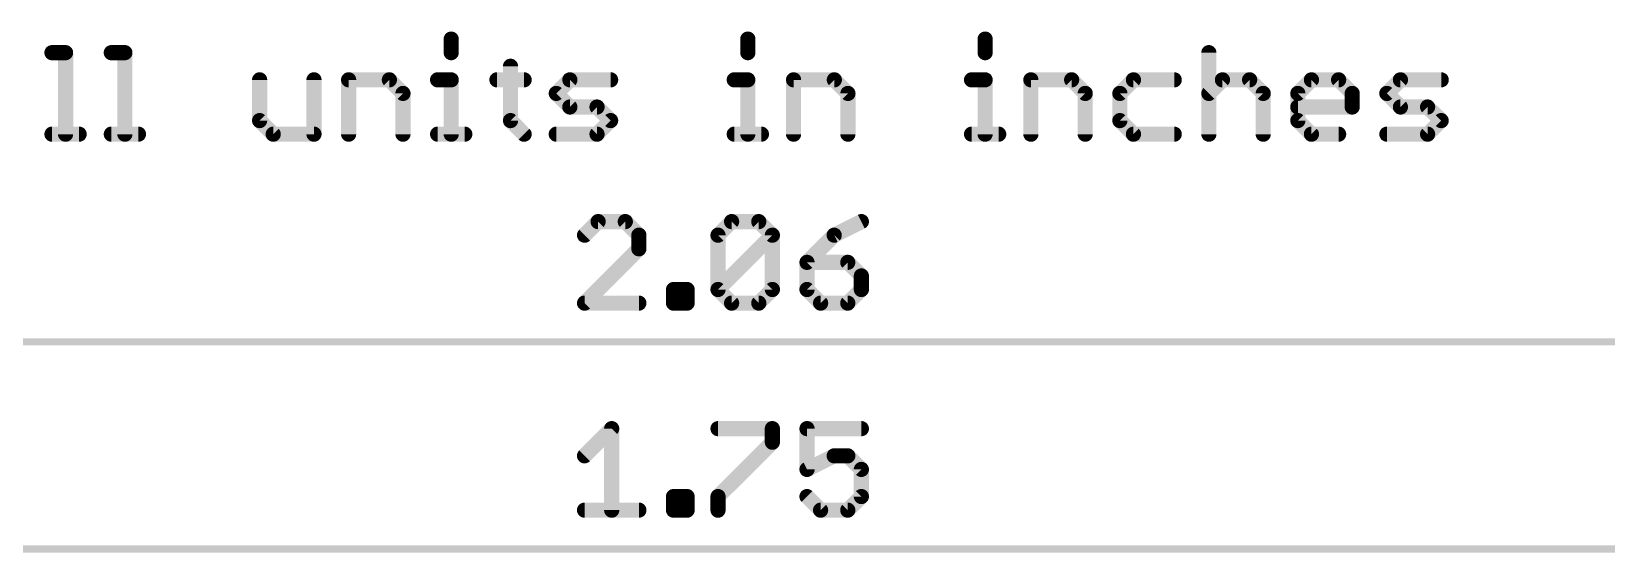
# Model space of a CAD drawing. Extents: x -52 to 61, y -28 to 22.
# Drawn here: x -12.52 to 16.46, y 12.38 to 21.97 of the extents above; entities that cross this region are included whole.
import ezdxf

# ---------------------------------------------------------------- set-up
doc = ezdxf.new("R2010")
doc.units = 0
doc.layers.add('47', color=253, linetype='CONTINUOUS')

msp = doc.modelspace()

# ---------------------------------------------------------------- linework, layer by layer
at = {"layer": '47'}
for points, const_width in [([(-4.7947, 21.8286), (-4.7947, 21.5786)], 0.2794), ([(0.6625, 21.8286), (0.6625, 21.5786)], 0.2794), ([(5.0283, 21.8286), (5.0283, 21.5786)], 0.2794), ([(-12.139, 21.5786), (-11.889, 21.5786)], 0.2794), ([(-11.889, 21.5786), (-11.889, 20.0787)], 0.2794), ([(-11.0476, 21.5786), (-10.7976, 21.5786)], 0.2794), ([(-10.7976, 21.5786), (-10.7976, 20.0787)], 0.2794), ([(-3.7032, 21.3286), (-3.7032, 20.3287)], 0.2794), ([(9.144, 21.5786), (9.144, 20.0787)], 0.2794), ([(-8.319, 21.0786), (-8.319, 20.3287)], 0.2794), ([(-7.319, 20.0787), (-7.319, 21.0786)], 0.2794), ([(-6.6818, 20.0787), (-6.6818, 21.0786)], 0.2794), ([(-6.6818, 21.0786), (-5.9319, 21.0786)], 0.2794), ([(-5.9319, 21.0786), (-5.6819, 20.8286)], 0.2794), ([(-5.0447, 21.0786), (-4.7947, 21.0786)], 0.2794), ([(-4.7947, 21.0786), (-4.7947, 20.0787)], 0.2794), ([(-3.9532, 21.0786), (-3.4533, 21.0786)], 0.2794), ([(-2.8618, 20.8286), (-2.6118, 21.0786)], 0.2794), ([(-2.6118, 21.0786), (-1.8619, 21.0786)], 0.2794), ([(0.4125, 21.0786), (0.6625, 21.0786)], 0.2794), ([(0.6625, 21.0786), (0.6625, 20.0787)], 0.2794), ([(1.504, 20.0787), (1.504, 21.0786)], 0.2794), ([(1.504, 21.0786), (2.2539, 21.0786)], 0.2794), ([(2.2539, 21.0786), (2.5039, 20.8286)], 0.2794), ([(4.7783, 21.0786), (5.0283, 21.0786)], 0.2794), ([(5.0283, 21.0786), (5.0283, 20.0787)], 0.2794), ([(5.8697, 20.0787), (5.8697, 21.0786)], 0.2794), ([(5.8697, 21.0786), (6.6197, 21.0786)], 0.2794), ([(6.6197, 21.0786), (6.8696, 20.8286)], 0.2794), ([(7.7569, 21.0786), (7.5069, 20.8286)], 0.2794), ([(8.5068, 21.0786), (7.7569, 21.0786)], 0.2794), ([(9.144, 20.8286), (9.394, 21.0786)], 0.2794), ([(9.394, 21.0786), (9.894, 21.0786)], 0.2794), ([(9.894, 21.0786), (10.144, 20.8286)], 0.2794), ([(10.7812, 20.8286), (11.0312, 21.0786)], 0.2794), ([(11.0312, 21.0786), (11.5311, 21.0786)], 0.2794), ([(11.5311, 21.0786), (11.7811, 20.8286)], 0.2794), ([(12.4183, 20.8286), (12.6683, 21.0786)], 0.2794), ([(12.6683, 21.0786), (13.4183, 21.0786)], 0.2794), ([(-5.6819, 20.8286), (-5.6819, 20.0787)], 0.2794), ([(-2.6118, 20.5787), (-2.8618, 20.8286)], 0.2794), ([(2.5039, 20.8286), (2.5039, 20.0787)], 0.2794), ([(6.8696, 20.8286), (6.8696, 20.0787)], 0.2794), ([(7.5069, 20.8286), (7.5069, 20.3287)], 0.2794), ([(10.144, 20.8286), (10.144, 20.0787)], 0.2794), ([(10.7812, 20.3287), (10.7812, 20.8286)], 0.2794), ([(11.7811, 20.8286), (11.7811, 20.5787)], 0.2794), ([(12.6683, 20.5787), (12.4183, 20.8286)], 0.2794), ([(-2.1118, 20.5787), (-2.6118, 20.5787)], 0.2794), ([(-1.8619, 20.3287), (-2.1118, 20.5787)], 0.2794), ([(11.7811, 20.5787), (10.7812, 20.5787)], 0.2794), ([(13.1683, 20.5787), (12.6683, 20.5787)], 0.2794), ([(13.4183, 20.3287), (13.1683, 20.5787)], 0.2794), ([(-8.319, 20.3287), (-8.069, 20.0787)], 0.2794), ([(-3.7032, 20.3287), (-3.4533, 20.0787)], 0.2794), ([(-2.1118, 20.0787), (-1.8619, 20.3287)], 0.2794), ([(7.5069, 20.3287), (7.7569, 20.0787)], 0.2794), ([(11.0312, 20.0787), (10.7812, 20.3287)], 0.2794), ([(13.1683, 20.0787), (13.4183, 20.3287)], 0.2794), ([(-12.139, 20.0787), (-11.639, 20.0787)], 0.2794), ([(-11.0476, 20.0787), (-10.5476, 20.0787)], 0.2794), ([(-8.069, 20.0787), (-7.319, 20.0787)], 0.2794), ([(-5.0447, 20.0787), (-4.5447, 20.0787)], 0.2794), ([(-2.8618, 20.0787), (-2.1118, 20.0787)], 0.2794), ([(0.4125, 20.0787), (0.9125, 20.0787)], 0.2794), ([(4.7783, 20.0787), (5.2782, 20.0787)], 0.2794), ([(7.7569, 20.0787), (8.5068, 20.0787)], 0.2794), ([(11.5311, 20.0787), (11.0312, 20.0787)], 0.2794), ([(12.4183, 20.0787), (13.1683, 20.0787)], 0.2794), ([(-2.0917, 18.4701), (-2.3417, 18.2201)], 0.2794), ([(-1.5917, 18.4701), (-2.0917, 18.4701)], 0.2794), ([(-1.3418, 18.2201), (-1.5917, 18.4701)], 0.2794), ([(0.114, 18.2201), (0.364, 18.4701)], 0.2794), ([(0.364, 18.4701), (0.864, 18.4701)], 0.2794), ([(0.864, 18.4701), (1.114, 18.2201)], 0.2794), ([(2.7511, 18.4701), (2.2512, 18.2201)], 0.2794), ([(-1.3418, 17.9701), (-1.3418, 18.2201)], 0.2794), ([(0.114, 17.2202), (0.114, 18.2201)], 0.2794), ([(0.114, 17.2202), (1.114, 18.2201)], 0.2794), ([(1.114, 18.2201), (1.114, 17.2202)], 0.2794), ([(2.2512, 18.2201), (1.7512, 17.7201)], 0.2794), ([(-2.3417, 16.9702), (-1.3418, 17.9701)], 0.2794), ([(1.7512, 17.7201), (1.7512, 17.2202)], 0.2794), ([(2.5011, 17.7201), (1.7512, 17.7201)], 0.2794), ([(2.7511, 17.4702), (2.5011, 17.7201)], 0.2794), ([(2.7511, 17.2202), (2.7511, 17.4702)], 0.2794), ([(-1.3418, 16.9702), (-2.3417, 16.9702)], 0.2794), ([(-0.7045, 16.9702), (-0.7045, 17.2202)], 0.2794), ([(-0.7045, 17.2202), (-0.4546, 17.2202)], 0.2794), ([(-0.4546, 16.9702), (-0.7045, 16.9702)], 0.2794), ([(-0.4546, 17.2202), (-0.4546, 16.9702)], 0.2794), ([(0.364, 16.9702), (0.114, 17.2202)], 0.2794), ([(0.864, 16.9702), (0.364, 16.9702)], 0.2794), ([(1.114, 17.2202), (0.864, 16.9702)], 0.2794), ([(1.7512, 17.2202), (2.0012, 16.9702)], 0.2794), ([(2.0012, 16.9702), (2.5011, 16.9702)], 0.2794), ([(2.5011, 16.9702), (2.7511, 17.2202)], 0.2794), ([(-26.097, 16.256), (26.097, 16.256)], 0.13), ([(-2.3417, 14.1601), (-1.8417, 14.6601)], 0.2794), ([(-1.8417, 14.6601), (-1.8417, 13.1602)], 0.2794), ([(0.114, 14.6601), (1.114, 14.6601)], 0.2794), ([(1.114, 14.6601), (1.114, 14.4101)], 0.2794), ([(2.7511, 14.6601), (1.7512, 14.6601)], 0.2794), ([(1.7512, 14.6601), (1.7512, 13.9101)], 0.2794), ([(1.114, 14.4101), (0.114, 13.4102)], 0.2794), ([(1.7512, 13.9101), (2.2512, 14.1601)], 0.2794), ([(2.2512, 14.1601), (2.5011, 14.1601)], 0.2794), ([(2.5011, 14.1601), (2.7511, 13.9101)], 0.2794), ([(2.7511, 13.9101), (2.7511, 13.4102)], 0.2794), ([(-0.7045, 13.1602), (-0.7045, 13.4102)], 0.2794), ([(-0.7045, 13.4102), (-0.4546, 13.4102)], 0.2794), ([(-0.4546, 13.4102), (-0.4546, 13.1602)], 0.2794), ([(0.114, 13.4102), (0.114, 13.1602)], 0.2794), ([(2.0012, 13.1602), (1.7512, 13.4102)], 0.2794), ([(2.7511, 13.4102), (2.5011, 13.1602)], 0.2794), ([(-2.3417, 13.1602), (-1.3418, 13.1602)], 0.2794), ([(-0.4546, 13.1602), (-0.7045, 13.1602)], 0.2794), ([(2.5011, 13.1602), (2.0012, 13.1602)], 0.2794), ([(-22.0965, 12.446), (22.0965, 12.446)], 0.13)]:
    msp.add_lwpolyline(points, dxfattribs=dict(at, const_width=const_width))
at = {"layer": '47', "const_width": 0.1397}
for points in [[(-4.7248, 21.8286, 1), (-4.8645, 21.8286)], [(0.7324, 21.8286, 1), (0.5927, 21.8286)], [(5.0981, 21.8286, 1), (4.9584, 21.8286)], [(-12.139, 21.6484, 1), (-12.139, 21.5087)], [(-11.8192, 21.5786, 1), (-11.9589, 21.5786)], [(-11.889, 21.5087, 1), (-11.889, 21.6484)], [(-11.0476, 21.6484, 1), (-11.0476, 21.5087)], [(-10.7277, 21.5786, 1), (-10.8674, 21.5786)], [(-10.7976, 21.5087, 1), (-10.7976, 21.6484)], [(-4.8645, 21.5786, 1), (-4.7248, 21.5786)], [(-3.6334, 21.3286, 1), (-3.7731, 21.3286)], [(0.5927, 21.5786, 1), (0.7324, 21.5786)], [(4.9584, 21.5786, 1), (5.0981, 21.5786)], [(9.2139, 21.5786, 1), (9.0742, 21.5786)], [(-8.2491, 21.0786, 1), (-8.3888, 21.0786)], [(-7.2492, 21.0786, 1), (-7.3889, 21.0786)], [(-6.612, 21.0786, 1), (-6.7517, 21.0786)], [(-6.6818, 21.1485, 1), (-6.6818, 21.0088)], [(-5.8825, 21.128, 1), (-5.9813, 21.0292)], [(-5.9319, 21.0088, 1), (-5.9319, 21.1485)], [(-5.0447, 21.1485, 1), (-5.0447, 21.0088)], [(-4.7248, 21.0786, 1), (-4.8645, 21.0786)], [(-4.7947, 21.0088, 1), (-4.7947, 21.1485)], [(-3.9532, 21.1485, 1), (-3.9532, 21.0088)], [(-3.4533, 21.0088, 1), (-3.4533, 21.1485)], [(-2.6118, 21.1485, 1), (-2.6118, 21.0088)], [(-2.5624, 21.0292, 1), (-2.6612, 21.128)], [(-1.8619, 21.0088, 1), (-1.8619, 21.1485)], [(0.4125, 21.1485, 1), (0.4125, 21.0088)], [(0.7324, 21.0786, 1), (0.5927, 21.0786)], [(0.6625, 21.0088, 1), (0.6625, 21.1485)], [(1.5738, 21.0786, 1), (1.4341, 21.0786)], [(1.504, 21.1485, 1), (1.504, 21.0088)], [(2.3033, 21.128, 1), (2.2045, 21.0292)], [(2.2539, 21.0088, 1), (2.2539, 21.1485)], [(4.7783, 21.1485, 1), (4.7783, 21.0088)], [(5.0981, 21.0786, 1), (4.9584, 21.0786)], [(5.0283, 21.0088, 1), (5.0283, 21.1485)], [(5.9396, 21.0786, 1), (5.7999, 21.0786)], [(5.8697, 21.1485, 1), (5.8697, 21.0088)], [(6.6691, 21.128, 1), (6.5703, 21.0292)], [(6.6197, 21.0088, 1), (6.6197, 21.1485)], [(7.7569, 21.1485, 1), (7.7569, 21.0088)], [(7.8062, 21.0292, 1), (7.7075, 21.128)], [(8.5068, 21.0088, 1), (8.5068, 21.1485)], [(9.394, 21.1485, 1), (9.394, 21.0088)], [(9.4434, 21.0292, 1), (9.3446, 21.128)], [(9.9434, 21.128, 1), (9.8446, 21.0292)], [(9.894, 21.0088, 1), (9.894, 21.1485)], [(11.0312, 21.1485, 1), (11.0312, 21.0088)], [(11.0806, 21.0292, 1), (10.9818, 21.128)], [(11.5805, 21.128, 1), (11.4817, 21.0292)], [(11.5311, 21.0088, 1), (11.5311, 21.1485)], [(12.6683, 21.1485, 1), (12.6683, 21.0088)], [(12.7177, 21.0292, 1), (12.6189, 21.128)], [(13.4183, 21.0088, 1), (13.4183, 21.1485)], [(-5.612, 20.8286, 1), (-5.7517, 20.8286)], [(-5.7313, 20.7792, 1), (-5.6325, 20.878)], [(-2.8124, 20.878, 1), (-2.9112, 20.7792)], [(-2.9112, 20.878, 1), (-2.8124, 20.7792)], [(2.5737, 20.8286, 1), (2.434, 20.8286)], [(2.4545, 20.7792, 1), (2.5533, 20.878)], [(6.9395, 20.8286, 1), (6.7998, 20.8286)], [(6.8202, 20.7792, 1), (6.919, 20.878)], [(7.5767, 20.8286, 1), (7.437, 20.8286)], [(7.4575, 20.878, 1), (7.5563, 20.7792)], [(9.0946, 20.878, 1), (9.1934, 20.7792)], [(10.2138, 20.8286, 1), (10.0741, 20.8286)], [(10.0946, 20.7792, 1), (10.1933, 20.878)], [(10.851, 20.8286, 1), (10.7113, 20.8286)], [(10.7318, 20.878, 1), (10.8306, 20.7792)], [(11.851, 20.8286, 1), (11.7113, 20.8286)], [(11.7317, 20.7792, 1), (11.8305, 20.878)], [(12.4677, 20.878, 1), (12.369, 20.7792)], [(12.369, 20.878, 1), (12.4677, 20.7792)], [(-2.6118, 20.6485, 1), (-2.6118, 20.5088)], [(-2.6612, 20.5293, 1), (-2.5624, 20.6281)], [(-2.0624, 20.6281, 1), (-2.1612, 20.5293)], [(-2.1118, 20.5088, 1), (-2.1118, 20.6485)], [(10.7812, 20.6485, 1), (10.7812, 20.5088)], [(11.7113, 20.5787, 1), (11.851, 20.5787)], [(11.7811, 20.5088, 1), (11.7811, 20.6485)], [(12.6683, 20.6485, 1), (12.6683, 20.5088)], [(12.6189, 20.5293, 1), (12.7177, 20.6281)], [(13.2177, 20.6281, 1), (13.1189, 20.5293)], [(13.1683, 20.5088, 1), (13.1683, 20.6485)], [(-8.2696, 20.3781, 1), (-8.3684, 20.2793)], [(-8.3888, 20.3287, 1), (-8.2491, 20.3287)], [(-3.6538, 20.3781, 1), (-3.7526, 20.2793)], [(-3.7731, 20.3287, 1), (-3.6334, 20.3287)], [(-1.9113, 20.2793, 1), (-1.8125, 20.3781)], [(-1.8125, 20.2793, 1), (-1.9113, 20.3781)], [(7.5563, 20.3781, 1), (7.4575, 20.2793)], [(7.437, 20.3287, 1), (7.5767, 20.3287)], [(10.7113, 20.3287, 1), (10.851, 20.3287)], [(10.8306, 20.3781, 1), (10.7318, 20.2793)], [(13.4677, 20.2793, 1), (13.3689, 20.3781)], [(13.3689, 20.2793, 1), (13.4677, 20.3781)], [(-12.139, 20.1486, 1), (-12.139, 20.0089)], [(-11.9589, 20.0787, 1), (-11.8192, 20.0787)], [(-11.639, 20.0089, 1), (-11.639, 20.1486)], [(-11.0476, 20.1486, 1), (-11.0476, 20.0089)], [(-10.8674, 20.0787, 1), (-10.7277, 20.0787)], [(-10.5476, 20.0089, 1), (-10.5476, 20.1486)], [(-8.069, 20.1486, 1), (-8.069, 20.0089)], [(-8.1184, 20.0293, 1), (-8.0196, 20.1281)], [(-7.3889, 20.0787, 1), (-7.2492, 20.0787)], [(-7.319, 20.0089, 1), (-7.319, 20.1486)], [(-6.7517, 20.0787, 1), (-6.612, 20.0787)], [(-5.7517, 20.0787, 1), (-5.612, 20.0787)], [(-5.0447, 20.1486, 1), (-5.0447, 20.0089)], [(-4.8645, 20.0787, 1), (-4.7248, 20.0787)], [(-4.5447, 20.0089, 1), (-4.5447, 20.1486)], [(-3.5026, 20.0293, 1), (-3.4039, 20.1281)], [(-2.8618, 20.1486, 1), (-2.8618, 20.0089)], [(-2.1612, 20.1281, 1), (-2.0624, 20.0293)], [(-2.1118, 20.0089, 1), (-2.1118, 20.1486)], [(0.4125, 20.1486, 1), (0.4125, 20.0089)], [(0.5927, 20.0787, 1), (0.7324, 20.0787)], [(0.9125, 20.0089, 1), (0.9125, 20.1486)], [(1.4341, 20.0787, 1), (1.5738, 20.0787)], [(2.434, 20.0787, 1), (2.5737, 20.0787)], [(4.7783, 20.1486, 1), (4.7783, 20.0089)], [(4.9584, 20.0787, 1), (5.0981, 20.0787)], [(5.2782, 20.0089, 1), (5.2782, 20.1486)], [(5.7999, 20.0787, 1), (5.9396, 20.0787)], [(6.7998, 20.0787, 1), (6.9395, 20.0787)], [(7.7569, 20.1486, 1), (7.7569, 20.0089)], [(7.7075, 20.0293, 1), (7.8062, 20.1281)], [(8.5068, 20.0089, 1), (8.5068, 20.1486)], [(9.0742, 20.0787, 1), (9.2139, 20.0787)], [(10.0741, 20.0787, 1), (10.2138, 20.0787)], [(11.0312, 20.1486, 1), (11.0312, 20.0089)], [(10.9818, 20.0293, 1), (11.0806, 20.1281)], [(11.5311, 20.0089, 1), (11.5311, 20.1486)], [(12.4183, 20.1486, 1), (12.4183, 20.0089)], [(13.1189, 20.1281, 1), (13.2177, 20.0293)], [(13.1683, 20.0089, 1), (13.1683, 20.1486)], [(-2.0917, 18.5399, 1), (-2.0917, 18.4002)], [(-2.0423, 18.4207, 1), (-2.1411, 18.5195)], [(-1.5424, 18.5195, 1), (-1.6411, 18.4207)], [(-1.5917, 18.4002, 1), (-1.5917, 18.5399)], [(0.364, 18.5399, 1), (0.364, 18.4002)], [(0.4134, 18.4207, 1), (0.3146, 18.5195)], [(0.9134, 18.5195, 1), (0.8146, 18.4207)], [(0.864, 18.4002, 1), (0.864, 18.5399)], [(2.7824, 18.4076, 1), (2.7199, 18.5326)], [(-2.3911, 18.2695, 1), (-2.2923, 18.1707)], [(-1.2719, 18.2201, 1), (-1.4116, 18.2201)], [(-1.3912, 18.1707, 1), (-1.2924, 18.2695)], [(0.1839, 18.2201, 1), (0.0442, 18.2201)], [(0.0647, 18.2695, 1), (0.1634, 18.1707)], [(1.1838, 18.2201, 1), (1.0441, 18.2201)], [(1.1634, 18.1707, 1), (1.0646, 18.2695)], [(1.0646, 18.1707, 1), (1.1634, 18.2695)], [(2.2199, 18.2826, 1), (2.2824, 18.1576)], [(2.3006, 18.1707, 1), (2.2018, 18.2695)], [(-1.4116, 17.9701, 1), (-1.2719, 17.9701)], [(-1.2924, 17.9207, 1), (-1.3912, 18.0195)], [(1.7512, 17.79, 1), (1.7512, 17.6503)], [(1.7018, 17.7695, 1), (1.8006, 17.6707)], [(1.8211, 17.7201, 1), (1.6814, 17.7201)], [(2.5505, 17.7695, 1), (2.4517, 17.6707)], [(2.5011, 17.6503, 1), (2.5011, 17.79)], [(2.821, 17.4702, 1), (2.6813, 17.4702)], [(2.7017, 17.4208, 1), (2.8005, 17.5196)], [(-2.3417, 17.0401, 1), (-2.3417, 16.9004)], [(-1.3418, 16.9004, 1), (-1.3418, 17.0401)], [(-0.6347, 17.2202, 1), (-0.7744, 17.2202)], [(-0.7045, 17.29, 1), (-0.7045, 17.1503)], [(-0.7045, 17.0401, 1), (-0.7045, 16.9004)], [(-0.3847, 17.2202, 1), (-0.5244, 17.2202)], [(-0.4546, 17.1503, 1), (-0.4546, 17.29)], [(-0.4546, 16.9004, 1), (-0.4546, 17.0401)], [(0.1634, 17.2696, 1), (0.0647, 17.1708)], [(0.0647, 17.2696, 1), (0.1634, 17.1708)], [(0.0442, 17.2202, 1), (0.1839, 17.2202)], [(0.364, 17.0401, 1), (0.364, 16.9004)], [(0.864, 16.9004, 1), (0.864, 17.0401)], [(1.0441, 17.2202, 1), (1.1838, 17.2202)], [(1.1634, 17.1708, 1), (1.0646, 17.2696)], [(1.8006, 17.2696, 1), (1.7018, 17.1708)], [(1.6814, 17.2202, 1), (1.8211, 17.2202)], [(2.0012, 17.0401, 1), (2.0012, 16.9004)], [(2.5011, 16.9004, 1), (2.5011, 17.0401)], [(2.6813, 17.2202, 1), (2.821, 17.2202)], [(2.8005, 17.1708, 1), (2.7017, 17.2696)], [(-2.3911, 17.0196, 1), (-2.2923, 16.9208)], [(-0.7744, 16.9702, 1), (-0.6347, 16.9702)], [(-0.5244, 16.9702, 1), (-0.3847, 16.9702)], [(0.3146, 16.9208, 1), (0.4134, 17.0196)], [(0.8146, 17.0196, 1), (0.9134, 16.9208)], [(1.9518, 16.9208, 1), (2.0506, 17.0196)], [(2.4517, 17.0196, 1), (2.5505, 16.9208)], [(-1.7719, 14.6601, 1), (-1.9116, 14.6601)], [(-1.7923, 14.6107, 1), (-1.8911, 14.7095)], [(0.114, 14.7299, 1), (0.114, 14.5902)], [(1.1838, 14.6601, 1), (1.0441, 14.6601)], [(1.114, 14.5902, 1), (1.114, 14.7299)], [(1.7512, 14.7299, 1), (1.7512, 14.5902)], [(1.8211, 14.6601, 1), (1.6814, 14.6601)], [(2.7511, 14.5902, 1), (2.7511, 14.7299)], [(1.1634, 14.3607, 1), (1.0646, 14.4595)], [(-2.3911, 14.2095, 1), (-2.2923, 14.1107)], [(1.0441, 14.4101, 1), (1.1838, 14.4101)], [(2.2512, 14.23, 1), (2.2512, 14.0903)], [(2.2824, 14.0976, 1), (2.2199, 14.2226)], [(2.5505, 14.2095, 1), (2.4517, 14.1107)], [(2.5011, 14.0903, 1), (2.5011, 14.23)], [(1.72, 13.9726, 1), (1.7824, 13.8477)], [(1.6814, 13.9101, 1), (1.8211, 13.9101)], [(2.821, 13.9101, 1), (2.6813, 13.9101)], [(2.7017, 13.8607, 1), (2.8005, 13.9595)], [(-0.6347, 13.4102, 1), (-0.7744, 13.4102)], [(-0.7045, 13.48, 1), (-0.7045, 13.3403)], [(-0.3847, 13.4102, 1), (-0.5244, 13.4102)], [(-0.4546, 13.3403, 1), (-0.4546, 13.48)], [(0.1839, 13.4102, 1), (0.0442, 13.4102)], [(0.0647, 13.4596, 1), (0.1634, 13.3608)], [(1.8006, 13.4596, 1), (1.7018, 13.3608)], [(2.6813, 13.4102, 1), (2.821, 13.4102)], [(2.8005, 13.3608, 1), (2.7017, 13.4596)], [(-2.3417, 13.2301, 1), (-2.3417, 13.0904)], [(-1.9116, 13.1602, 1), (-1.7719, 13.1602)], [(-1.3418, 13.0904, 1), (-1.3418, 13.2301)], [(-0.7045, 13.2301, 1), (-0.7045, 13.0904)], [(-0.7744, 13.1602, 1), (-0.6347, 13.1602)], [(-0.5244, 13.1602, 1), (-0.3847, 13.1602)], [(-0.4546, 13.0904, 1), (-0.4546, 13.2301)], [(0.0442, 13.1602, 1), (0.1839, 13.1602)], [(2.0012, 13.2301, 1), (2.0012, 13.0904)], [(1.9518, 13.1108, 1), (2.0506, 13.2096)], [(2.4517, 13.2096, 1), (2.5505, 13.1108)], [(2.5011, 13.0904, 1), (2.5011, 13.2301)]]:
    msp.add_lwpolyline(points, format="xyb", dxfattribs=at)

doc.saveas('drawing.dxf')
